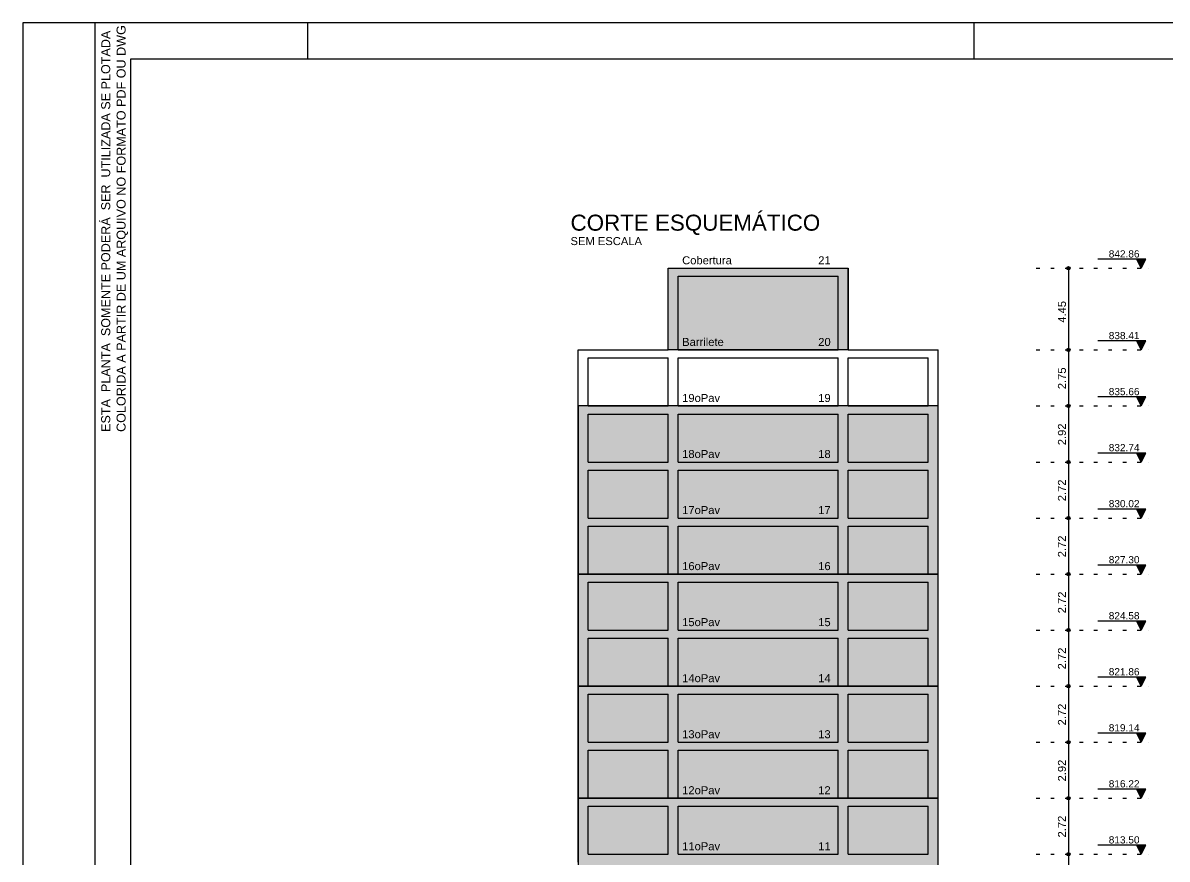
# Model space of a CAD drawing. Extents: x 0 to 119, y 0 to 84.
# Drawn here: x 0 to 31.77, y 60.89 to 84.1 of the extents above; entities that cross this region are included whole.
import ezdxf

# ---------------------------------------------------------------- set-up
doc = ezdxf.new("R2010")
doc.units = 0
doc.header["$MEASUREMENT"] = 0
doc.linetypes.add('ESTILO_TQS_0002', pattern=[0.4, 0.1, -0.3])
for name, color, linetype in [('15', 12, 'CONTINUOUS'), ('2', 2, 'CONTINUOUS'), ('3', 7, 'CONTINUOUS'), ('32', 250, 'CONTINUOUS'), ('34', 30, 'CONTINUOUS'), ('40', 7, 'CONTINUOUS'), ('50', 7, 'CONTINUOUS'), ('54', 7, 'CONTINUOUS'), ('7', 232, 'CONTINUOUS')]:
    doc.layers.add(name, color=color, linetype=linetype)
doc.styles.add('TQS_ARIAL', font='arial.ttf')

msp = doc.modelspace()

# ---------------------------------------------------------------- linework, layer by layer
at = {"layer": '2', "color": 2, "linetype": 'Continuous'}
for points in [[(17.91511, 77.287156), (22.91511, 77.287156), (22.91511, 75.020234), (17.91511, 75.020234), (17.91511, 77.287156)], [(15.41511, 65.686927), (25.415111, 65.686927), (25.415111, 68.798039), (15.41511, 68.798039), (15.41511, 65.686927)]]:
    msp.add_lwpolyline(points, dxfattribs=at)
for points in [[(17.91511, 77.287156), (22.91511, 77.287156), (22.91511, 75.020234)], [(17.91511, 77.287156), (22.91511, 75.020234), (17.91511, 75.020234)], [(17.91511, 77.287156), (17.91511, 75.020234), (17.91511, 77.287156)], [(15.41511, 65.686927), (25.415111, 65.686927), (25.415111, 68.798039)], [(15.41511, 65.686927), (25.415111, 68.798039), (15.41511, 68.798039)], [(15.41511, 65.686927), (15.41511, 68.798039), (15.41511, 65.686927)]]:
    msp.add_solid(points, dxfattribs=at)
at = {"layer": '3', "color": 7, "linetype": 'Continuous'}
for p, q in [((31.173444, 77.537184), (29.848444, 77.537184)), ((31.048444, 77.287184), (30.923444, 77.537184)), ((31.048444, 77.287184), (31.173444, 77.537184)), ((17.91511, 77.287156), (22.637333, 77.287156)), ((17.91511, 75.020234), (17.91511, 77.287156)), ((18.192888, 77.287156), (22.91511, 77.287156)), ((22.91511, 75.020234), (22.91511, 77.287156)), ((30.934592, 77.514888), (31.162297, 77.514888)), ((30.94574, 77.492592), (31.151149, 77.492592)), ((30.956888, 77.470296), (31.140001, 77.470296)), ((30.968035, 77.448001), (31.128853, 77.448001)), ((30.979183, 77.425705), (31.117705, 77.425705)), ((30.990331, 77.403409), (31.106557, 77.403409)), ((31.001479, 77.381114), (31.095409, 77.381114)), ((31.012627, 77.358818), (31.084261, 77.358818)), ((31.023775, 77.336522), (31.073113, 77.336522)), ((31.034923, 77.314227), (31.061965, 77.314227)), ((17.91511, 75.020234), (17.91511, 77.064934)), ((18.192888, 77.064934), (22.637333, 77.064934)), ((18.192888, 75.020234), (18.192888, 77.064934)), ((22.637333, 75.020234), (22.637333, 77.064934)), ((22.91511, 75.020234), (22.91511, 77.064934)), ((15.41511, 74.798018), (15.41511, 75.020241)), ((15.41511, 75.020241), (17.91511, 75.020234)), ((18.192888, 75.020241), (22.637333, 75.020241)), ((22.91511, 75.020241), (25.415111, 75.020241)), ((25.415111, 74.798018), (25.415111, 75.020241)), ((31.173444, 75.270261), (29.848444, 75.270261)), ((31.048444, 75.020261), (30.923444, 75.270261)), ((30.934592, 75.247965), (31.162297, 75.247965)), ((30.94574, 75.22567), (31.151149, 75.22567)), ((30.956888, 75.203374), (31.140001, 75.203374)), ((30.968035, 75.181078), (31.128853, 75.181078)), ((30.979183, 75.158783), (31.117705, 75.158782)), ((30.990331, 75.136487), (31.106557, 75.136487)), ((31.001479, 75.114191), (31.095409, 75.114191)), ((31.012627, 75.091895), (31.084261, 75.091896)), ((31.023775, 75.0696), (31.073113, 75.0696)), ((31.034923, 75.047304), (31.061965, 75.047304)), ((31.048444, 75.020261), (31.173444, 75.270261)), ((15.41511, 73.464685), (15.41511, 74.798018)), ((15.692888, 74.798018), (17.91511, 74.798018)), ((15.692888, 73.464685), (15.692888, 74.798018)), ((17.91511, 73.464685), (17.91511, 74.798018)), ((17.91511, 73.464685), (17.91511, 74.798018)), ((18.192888, 74.798018), (22.637333, 74.798018)), ((18.192888, 73.464685), (18.192888, 74.798018)), ((22.637333, 73.464685), (22.637333, 74.798018)), ((22.91511, 74.798018), (25.137333, 74.798018)), ((22.91511, 73.464685), (22.91511, 74.798018)), ((22.91511, 73.464685), (22.91511, 74.798018)), ((25.137333, 73.464685), (25.137333, 74.798018)), ((25.415111, 73.464685), (25.415111, 74.798018)), ((31.173444, 73.714706), (29.848444, 73.714706)), ((31.048444, 73.464706), (30.923444, 73.714706)), ((31.048444, 73.464706), (31.173444, 73.714706)), ((15.41511, 73.24247), (15.41511, 73.464692)), ((15.692888, 73.464685), (17.91511, 73.464685)), ((18.192888, 73.464692), (22.637333, 73.464692)), ((22.91511, 73.464692), (25.137333, 73.464692)), ((25.415111, 73.24247), (25.415111, 73.464692)), ((30.934592, 73.69241), (31.162297, 73.69241)), ((30.94574, 73.670114), (31.151149, 73.670114)), ((30.956888, 73.647818), (31.140001, 73.647818)), ((30.968035, 73.625523), (31.128853, 73.625523)), ((30.979183, 73.603227), (31.117705, 73.603227)), ((30.990331, 73.580931), (31.106557, 73.580931)), ((31.001479, 73.558636), (31.095409, 73.558636)), ((31.012627, 73.53634), (31.084261, 73.53634)), ((31.023775, 73.514044), (31.073113, 73.514044)), ((31.034923, 73.491749), (31.061965, 73.491749)), ((15.41511, 71.909136), (15.41511, 73.24247)), ((15.692888, 73.24247), (17.91511, 73.24247)), ((15.692888, 71.909136), (15.692888, 73.24247)), ((17.91511, 71.909136), (17.91511, 73.24247)), ((17.91511, 71.909136), (17.91511, 73.24247)), ((18.192888, 73.24247), (22.637333, 73.24247)), ((18.192888, 71.909136), (18.192888, 73.24247)), ((22.637333, 71.909136), (22.637333, 73.24247)), ((22.91511, 73.24247), (25.137333, 73.24247)), ((22.91511, 71.909136), (22.91511, 73.24247)), ((22.91511, 71.909136), (22.91511, 73.24247)), ((25.137333, 71.909136), (25.137333, 73.24247)), ((25.415111, 71.909136), (25.415111, 73.24247)), ((31.173444, 72.15915), (29.848444, 72.15915)), ((31.048444, 71.90915), (30.923444, 72.15915)), ((30.934592, 72.136854), (31.162297, 72.136854)), ((31.048444, 71.90915), (31.173444, 72.15915)), ((15.41511, 71.686921), (15.41511, 71.909143)), ((15.692888, 71.909136), (17.91511, 71.909136)), ((18.192888, 71.909143), (22.637333, 71.909143)), ((22.91511, 71.909143), (25.137333, 71.909143)), ((25.415111, 71.686921), (25.415111, 71.909143)), ((30.94574, 72.114559), (31.151149, 72.114559)), ((30.956888, 72.092263), (31.140001, 72.092263)), ((30.968035, 72.069967), (31.128853, 72.069967)), ((30.979183, 72.047672), (31.117705, 72.047671)), ((30.990331, 72.025376), (31.106557, 72.025376)), ((31.001479, 72.00308), (31.095409, 72.00308)), ((31.012627, 71.980784), (31.084261, 71.980785)), ((31.023775, 71.958489), (31.073113, 71.958489)), ((31.034923, 71.936193), (31.061965, 71.936193)), ((15.41511, 70.353588), (15.41511, 71.686921)), ((15.692888, 71.686921), (17.91511, 71.686921)), ((15.692888, 70.353588), (15.692888, 71.686921)), ((17.91511, 70.353588), (17.91511, 71.686921)), ((17.91511, 70.353588), (17.91511, 71.686921)), ((18.192888, 71.686921), (22.637333, 71.686921)), ((18.192888, 70.353588), (18.192888, 71.686921)), ((22.637333, 70.353588), (22.637333, 71.686921)), ((22.91511, 71.686921), (25.137333, 71.686921)), ((22.91511, 70.353588), (22.91511, 71.686921)), ((22.91511, 70.353588), (22.91511, 71.686921)), ((25.137333, 70.353588), (25.137333, 71.686921)), ((25.415111, 70.353588), (25.415111, 71.686921)), ((31.173444, 70.603594), (29.848444, 70.603594)), ((31.048444, 70.353594), (30.923444, 70.603594)), ((30.934592, 70.581298), (31.162297, 70.581298)), ((30.94574, 70.559003), (31.151149, 70.559003)), ((30.956888, 70.536707), (31.140001, 70.536707)), ((31.048444, 70.353594), (31.173444, 70.603594)), ((15.41511, 70.131372), (15.41511, 70.353594)), ((15.692888, 70.353593), (17.91511, 70.353593)), ((18.192888, 70.353594), (22.637333, 70.353594)), ((22.91511, 70.353588), (25.137333, 70.353588)), ((25.415111, 70.131372), (25.415111, 70.353594)), ((30.968035, 70.514411), (31.128853, 70.514411)), ((30.979183, 70.492116), (31.117705, 70.492115)), ((30.990331, 70.46982), (31.106557, 70.46982)), ((31.001479, 70.447524), (31.095409, 70.447524)), ((31.012627, 70.425228), (31.084261, 70.425229)), ((31.023775, 70.402933), (31.073113, 70.402933)), ((31.034923, 70.380637), (31.061965, 70.380637)), ((15.41511, 68.798039), (15.41511, 70.131372)), ((15.692888, 70.131372), (17.91511, 70.131372)), ((15.692888, 68.798039), (15.692888, 70.131372)), ((17.91511, 68.798039), (17.91511, 70.131372)), ((17.91511, 68.798039), (17.91511, 70.131372)), ((18.192888, 70.131372), (22.637333, 70.131372)), ((18.192888, 68.798039), (18.192888, 70.131372)), ((22.637333, 68.798039), (22.637333, 70.131372)), ((22.91511, 70.131372), (25.137333, 70.131372)), ((22.91511, 68.798039), (22.91511, 70.131372)), ((22.91511, 68.798039), (22.91511, 70.131372)), ((25.137333, 68.798039), (25.137333, 70.131372)), ((25.415111, 68.798039), (25.415111, 70.131372)), ((31.173444, 69.048039), (29.848444, 69.048039)), ((31.048444, 68.798039), (30.923444, 69.048039)), ((30.934592, 69.025743), (31.162297, 69.025743)), ((30.94574, 69.003447), (31.151149, 69.003447)), ((30.956888, 68.981151), (31.140001, 68.981151)), ((30.968035, 68.958856), (31.128853, 68.958856)), ((31.048444, 68.798039), (31.173444, 69.048039)), ((15.41511, 68.575817), (15.41511, 68.798039)), ((15.692888, 68.798039), (17.91511, 68.798039)), ((18.192888, 68.798039), (22.637333, 68.798039)), ((22.91511, 68.798039), (25.137333, 68.798039)), ((25.415111, 68.575817), (25.415111, 68.798039)), ((30.979183, 68.93656), (31.117705, 68.93656)), ((30.990331, 68.914264), (31.106557, 68.914264)), ((31.001479, 68.891969), (31.095409, 68.891969)), ((31.012627, 68.869673), (31.084261, 68.869673)), ((31.023775, 68.847377), (31.073113, 68.847377)), ((31.034923, 68.825082), (31.061965, 68.825082)), ((15.41511, 67.242483), (15.41511, 68.575817)), ((15.692888, 68.575817), (17.91511, 68.575817)), ((15.692888, 67.242483), (15.692888, 68.575817)), ((17.91511, 67.242483), (17.91511, 68.575817)), ((17.91511, 67.242483), (17.91511, 68.575817)), ((18.192888, 68.575817), (22.637333, 68.575817)), ((18.192888, 67.242483), (18.192888, 68.575817)), ((22.637333, 67.242483), (22.637333, 68.575817)), ((22.91511, 68.575817), (25.137333, 68.575817)), ((22.91511, 67.242483), (22.91511, 68.575817)), ((22.91511, 67.242483), (22.91511, 68.575817)), ((25.137333, 67.242483), (25.137333, 68.575817)), ((25.415111, 67.242483), (25.415111, 68.575817)), ((31.173444, 67.492483), (29.848444, 67.492483)), ((31.048444, 67.242483), (30.923444, 67.492483)), ((30.934592, 67.470187), (31.162297, 67.470187)), ((30.94574, 67.447892), (31.151149, 67.447892)), ((30.956888, 67.425596), (31.140001, 67.425596)), ((30.968035, 67.4033), (31.128853, 67.4033)), ((30.979183, 67.381005), (31.117705, 67.381004)), ((30.990331, 67.358709), (31.106557, 67.358709)), ((31.048444, 67.242483), (31.173444, 67.492483)), ((15.41511, 67.020261), (15.41511, 67.242483)), ((15.692888, 67.242483), (17.91511, 67.242483)), ((18.192888, 67.242483), (22.637333, 67.242483)), ((22.91511, 67.242483), (25.137333, 67.242483)), ((25.415111, 67.020261), (25.415111, 67.242483)), ((31.001479, 67.336413), (31.095409, 67.336413)), ((31.012627, 67.314117), (31.084261, 67.314118)), ((31.023775, 67.291822), (31.073113, 67.291822)), ((31.034923, 67.269526), (31.061965, 67.269526)), ((15.41511, 65.686927), (15.41511, 67.020261)), ((15.692888, 67.020261), (17.91511, 67.020261)), ((15.692888, 65.686927), (15.692888, 67.020261)), ((17.91511, 65.686927), (17.91511, 67.020261)), ((17.91511, 65.686927), (17.91511, 67.020261)), ((18.192888, 67.020261), (22.637333, 67.020261)), ((18.192888, 65.686927), (18.192888, 67.020261)), ((22.637333, 65.686927), (22.637333, 67.020261)), ((22.91511, 67.020261), (25.137333, 67.020261)), ((22.91511, 65.686927), (22.91511, 67.020261)), ((22.91511, 65.686927), (22.91511, 67.020261)), ((25.137333, 65.686927), (25.137333, 67.020261)), ((25.415111, 65.686927), (25.415111, 67.020261)), ((31.173444, 65.936927), (29.848444, 65.936927)), ((31.048444, 65.686927), (30.923444, 65.936927)), ((30.934592, 65.914631), (31.162297, 65.914631)), ((30.94574, 65.892336), (31.151149, 65.892336)), ((30.956888, 65.87004), (31.140001, 65.87004)), ((30.968035, 65.847744), (31.128853, 65.847744)), ((30.979183, 65.825449), (31.117705, 65.825448)), ((30.990331, 65.803153), (31.106557, 65.803153)), ((31.001479, 65.780857), (31.095409, 65.780857)), ((31.048444, 65.686927), (31.173444, 65.936927)), ((15.41511, 65.464705), (15.41511, 65.686927)), ((15.41511, 64.131372), (15.41511, 65.464705)), ((15.692888, 65.686927), (17.91511, 65.686927)), ((15.692888, 65.464705), (17.91511, 65.464705)), ((15.692888, 64.131372), (15.692888, 65.464705)), ((17.91511, 64.131372), (17.91511, 65.464705)), ((17.91511, 64.131372), (17.91511, 65.464705)), ((18.192888, 65.686927), (22.637333, 65.686927)), ((18.192888, 65.464705), (22.637333, 65.464705)), ((18.192888, 64.131372), (18.192888, 65.464705)), ((22.637333, 64.131372), (22.637333, 65.464705)), ((22.91511, 65.686927), (25.137333, 65.686927)), ((22.91511, 65.464705), (25.137333, 65.464705)), ((22.91511, 64.131372), (22.91511, 65.464705)), ((22.91511, 64.131372), (22.91511, 65.464705)), ((25.137333, 64.131372), (25.137333, 65.464705)), ((25.415111, 65.464705), (25.415111, 65.686927)), ((25.415111, 64.131372), (25.415111, 65.464705)), ((31.012627, 65.758561), (31.084261, 65.758562)), ((31.023775, 65.736266), (31.073113, 65.736266)), ((31.034923, 65.71397), (31.061965, 65.71397)), ((31.173444, 64.381399), (29.848444, 64.381399)), ((31.048444, 64.131399), (30.923444, 64.381399)), ((30.934592, 64.359103), (31.162297, 64.359103)), ((30.94574, 64.336807), (31.151149, 64.336807)), ((30.956888, 64.314511), (31.140001, 64.314511)), ((30.968035, 64.292216), (31.128853, 64.292216)), ((30.979183, 64.26992), (31.117705, 64.26992)), ((30.990331, 64.247624), (31.106557, 64.247624)), ((31.001479, 64.225329), (31.095409, 64.225329)), ((31.012627, 64.203033), (31.084261, 64.203033)), ((31.023775, 64.180737), (31.073113, 64.180737)), ((31.048444, 64.131399), (31.173444, 64.381399)), ((15.41511, 63.909177), (15.41511, 64.131399)), ((15.41511, 62.575843), (15.41511, 63.909177)), ((15.692888, 64.131399), (17.91511, 64.131399)), ((15.692888, 63.909177), (17.91511, 63.909177)), ((15.692888, 62.575843), (15.692888, 63.909177)), ((17.91511, 62.575843), (17.91511, 63.909177)), ((17.91511, 62.575843), (17.91511, 63.909177)), ((18.192888, 64.131399), (22.637333, 64.131399)), ((18.192888, 63.909177), (22.637333, 63.909177)), ((18.192888, 62.575843), (18.192888, 63.909177)), ((22.637333, 62.575843), (22.637333, 63.909177)), ((22.91511, 64.131399), (25.137333, 64.131399)), ((22.91511, 63.909177), (25.137333, 63.909177)), ((22.91511, 62.575843), (22.91511, 63.909177)), ((22.91511, 62.575843), (22.91511, 63.909177)), ((25.137333, 62.575843), (25.137333, 63.909177)), ((25.415111, 63.909177), (25.415111, 64.131399)), ((25.415111, 62.575843), (25.415111, 63.909177)), ((31.034923, 64.158442), (31.061965, 64.158442)), ((31.173444, 62.825843), (29.848444, 62.825843)), ((31.048444, 62.575843), (30.923444, 62.825843)), ((30.934592, 62.803547), (31.162297, 62.803547)), ((30.94574, 62.781252), (31.151149, 62.781252)), ((30.956888, 62.758956), (31.140001, 62.758956)), ((30.968035, 62.73666), (31.128853, 62.73666)), ((30.979183, 62.714365), (31.117705, 62.714364)), ((30.990331, 62.692069), (31.106557, 62.692069)), ((31.001479, 62.669773), (31.095409, 62.669773)), ((31.012627, 62.647477), (31.084261, 62.647478)), ((31.023775, 62.625182), (31.073113, 62.625182)), ((31.034923, 62.602886), (31.061965, 62.602886)), ((31.048444, 62.575843), (31.173444, 62.825843)), ((15.41511, 62.353621), (15.41511, 62.575843)), ((15.41511, 61.020288), (15.41511, 62.353621)), ((15.692888, 62.575843), (17.91511, 62.575843)), ((15.692888, 62.353621), (17.91511, 62.353621)), ((15.692888, 61.020288), (15.692888, 62.353621)), ((17.91511, 61.020288), (17.91511, 62.353621)), ((17.91511, 61.020288), (17.91511, 62.353621)), ((18.192888, 62.575843), (22.637333, 62.575843)), ((18.192888, 62.353621), (22.637333, 62.353621)), ((18.192888, 61.020288), (18.192888, 62.353621)), ((22.637333, 61.020288), (22.637333, 62.353621)), ((22.91511, 62.575843), (25.137333, 62.575843)), ((22.91511, 62.353621), (25.137333, 62.353621)), ((22.91511, 61.020288), (22.91511, 62.353621)), ((22.91511, 61.020288), (22.91511, 62.353621)), ((25.137333, 61.020288), (25.137333, 62.353621)), ((25.415111, 62.353621), (25.415111, 62.575843)), ((25.415111, 61.020288), (25.415111, 62.353621)), ((15.41511, 60.798065), (15.41511, 61.020288)), ((15.692888, 61.020288), (17.91511, 61.020288)), ((18.192888, 61.020288), (22.637333, 61.020288)), ((22.91511, 61.020288), (25.137333, 61.020288)), ((25.415111, 60.798065), (25.415111, 61.020288)), ((31.173444, 61.270288), (29.848444, 61.270288)), ((31.048444, 61.020288), (30.923444, 61.270288)), ((30.934592, 61.247992), (31.162297, 61.247992)), ((30.94574, 61.225696), (31.151149, 61.225696)), ((30.956888, 61.2034), (31.140001, 61.2034)), ((30.968035, 61.181105), (31.128853, 61.181105)), ((30.979183, 61.158809), (31.117705, 61.158809)), ((30.990331, 61.136513), (31.106557, 61.136513)), ((31.001479, 61.114218), (31.095409, 61.114218)), ((31.012627, 61.091922), (31.084261, 61.091922)), ((31.023775, 61.069626), (31.073113, 61.069626)), ((31.034923, 61.047331), (31.061965, 61.047331)), ((31.048444, 61.020288), (31.173444, 61.270288))]:
    msp.add_line(p, q, dxfattribs=at)
at = {"layer": '3', "color": 7, "linetype": 'ESTILO_TQS_0002'}
for p, q in [((28.137333, 77.287184), (31.248444, 77.287184)), ((28.137333, 75.020261), (31.248444, 75.020261)), ((28.137333, 73.464706), (31.248444, 73.464706)), ((28.137333, 71.90915), (31.248444, 71.90915)), ((28.137333, 70.353594), (31.248444, 70.353594)), ((28.137333, 68.798039), (31.248444, 68.798039)), ((28.137333, 67.242483), (31.248444, 67.242483)), ((28.137333, 65.686927), (31.248444, 65.686927)), ((28.137333, 64.131399), (31.248444, 64.131399)), ((28.137333, 62.575843), (31.248444, 62.575843)), ((28.137333, 61.020288), (31.248444, 61.020288))]:
    msp.add_line(p, q, dxfattribs=at)
at = {"layer": '32', "color": 250, "linetype": 'Continuous'}
for p, q in [((28.137333, 77.287184), (28.137333, 77.287184)), ((29.026222, 77.287184), (29.026222, 75.020261)), ((31.248444, 77.287184), (31.248444, 77.287184)), ((31.248444, 77.287184), (31.248444, 77.287184)), ((28.137333, 75.020261), (28.137333, 75.020261)), ((29.026222, 75.020261), (29.026222, 73.464706)), ((31.248444, 75.020261), (31.248444, 75.020261)), ((31.248444, 75.020261), (31.248444, 75.020261)), ((28.137333, 73.464706), (28.137333, 73.464706)), ((29.026222, 73.464706), (29.026222, 71.90915)), ((31.248444, 73.464706), (31.248444, 73.464706)), ((31.248444, 73.464706), (31.248444, 73.464706)), ((28.137333, 71.90915), (28.137333, 71.90915)), ((29.026222, 71.90915), (29.026222, 70.353594)), ((31.248444, 71.90915), (31.248444, 71.90915)), ((31.248444, 71.90915), (31.248444, 71.90915)), ((28.137333, 70.353594), (28.137333, 70.353594)), ((29.026222, 70.353594), (29.026222, 68.798039)), ((31.248444, 70.353594), (31.248444, 70.353594)), ((31.248444, 70.353594), (31.248444, 70.353594)), ((28.137333, 68.798039), (28.137333, 68.798039)), ((29.026222, 68.798039), (29.026222, 67.242483)), ((31.248444, 68.798039), (31.248444, 68.798039)), ((31.248444, 68.798039), (31.248444, 68.798039)), ((28.137333, 67.242483), (28.137333, 67.242483)), ((29.026222, 67.242483), (29.026222, 65.686927)), ((31.248444, 67.242483), (31.248444, 67.242483)), ((31.248444, 67.242483), (31.248444, 67.242483)), ((28.137333, 65.686927), (28.137333, 65.686927)), ((29.026222, 65.686927), (29.026222, 64.131372)), ((31.248444, 65.686927), (31.248444, 65.686927)), ((31.248444, 65.686927), (31.248444, 65.686927)), ((28.137333, 64.131399), (28.137333, 64.131399)), ((29.026222, 64.131399), (29.026222, 62.575843)), ((31.248444, 64.131399), (31.248444, 64.131399)), ((31.248444, 64.131399), (31.248444, 64.131399)), ((28.137333, 62.575843), (28.137333, 62.575843)), ((29.026222, 62.575843), (29.026222, 61.020288)), ((31.248444, 62.575843), (31.248444, 62.575843)), ((31.248444, 62.575843), (31.248444, 62.575843)), ((28.137333, 61.020288), (28.137333, 61.020288)), ((29.026222, 61.020288), (29.026222, 59.464732)), ((31.248444, 61.020288), (31.248444, 61.020288)), ((31.248444, 61.020288), (31.248444, 61.020288))]:
    msp.add_line(p, q, dxfattribs=at)
for centre, radius in [((29.026222, 77.287191), 0.04625), ((29.026222, 77.287184), 0.04625), ((29.026222, 77.287191), 0.023056), ((29.026222, 77.287184), 0.023056), ((29.026222, 75.020268), 0.04625), ((29.026222, 75.020261), 0.04625), ((29.026222, 75.020268), 0.023056), ((29.026222, 75.020261), 0.023056), ((29.026222, 73.464713), 0.04625), ((29.026222, 73.464706), 0.04625), ((29.026222, 73.464713), 0.023056), ((29.026222, 73.464706), 0.023056), ((29.026222, 71.909157), 0.04625), ((29.026222, 71.90915), 0.04625), ((29.026222, 71.909157), 0.023056), ((29.026222, 71.90915), 0.023056), ((29.026222, 70.353601), 0.04625), ((29.026222, 70.353594), 0.04625), ((29.026222, 70.353601), 0.023056), ((29.026222, 70.353594), 0.023056), ((29.026222, 68.798039), 0.04625), ((29.026222, 68.798039), 0.04625), ((29.026222, 68.798039), 0.023056), ((29.026222, 68.798039), 0.023056), ((29.026222, 67.242483), 0.04625), ((29.026222, 67.242483), 0.04625), ((29.026222, 67.242483), 0.023056), ((29.026222, 67.242483), 0.023056), ((29.026222, 65.686927), 0.04625), ((29.026222, 65.686927), 0.04625), ((29.026222, 65.686927), 0.023056), ((29.026222, 65.686927), 0.023056), ((29.026222, 64.131399), 0.04625), ((29.026222, 64.131372), 0.04625), ((29.026222, 64.131399), 0.023056), ((29.026222, 64.131372), 0.023056), ((29.026222, 62.575843), 0.04625), ((29.026222, 62.575843), 0.04625), ((29.026222, 62.575843), 0.023056), ((29.026222, 62.575843), 0.023056), ((29.026222, 61.020288), 0.04625), ((29.026222, 61.020288), 0.04625), ((29.026222, 61.020288), 0.023056), ((29.026222, 61.020288), 0.023056)]:
    msp.add_circle(centre, radius, dxfattribs=at)
at = {"layer": '34', "color": 30, "linetype": 'Continuous'}
msp.add_lwpolyline([(15.41511, 68.798039), (25.415111, 68.798039), (25.415111, 73.464692), (15.41511, 73.464692), (15.41511, 68.798039)], dxfattribs=at)
for points in [[(15.41511, 68.798039), (25.415111, 68.798039), (25.415111, 73.464692)], [(15.41511, 68.798039), (25.415111, 73.464692), (15.41511, 73.464692)], [(15.41511, 68.798039), (15.41511, 73.464692), (15.41511, 68.798039)]]:
    msp.add_solid(points, dxfattribs=at)
at = {"layer": '40', "linetype": 'Continuous'}
for p, q in [((118.9, 84.099998), (0, 84.100001)), ((0, 84.100001), (0, 0)), ((2, 84.100001), (2, 0)), ((2, 84.099999), (2, 83.099999)), ((7.9, 84.099999), (7.9, 83.099999)), ((26.4, 84.099999), (26.4, 83.099999))]:
    msp.add_line(p, q, dxfattribs=at)
at = {"layer": '50', "linetype": 'Continuous'}
msp.add_lwpolyline([(15.41511, 59.464732), (25.415111, 59.464732), (25.415111, 62.575843), (15.41511, 62.575843), (15.41511, 59.464732)], dxfattribs=at)
for points in [[(15.41511, 59.464732), (25.415111, 59.464732), (25.415111, 62.575843)], [(15.41511, 59.464732), (25.415111, 62.575843), (15.41511, 62.575843)], [(15.41511, 59.464732), (15.41511, 62.575843), (15.41511, 59.464732)]]:
    msp.add_solid(points, dxfattribs=at)
at = {"layer": '54', "linetype": 'Continuous'}
msp.add_lwpolyline([(15.41511, 62.575843), (25.415111, 62.575843), (25.415111, 65.686927), (15.41511, 65.686927), (15.41511, 62.575843)], dxfattribs=at)
for points in [[(15.41511, 62.575843), (25.415111, 62.575843), (25.415111, 65.686927)], [(15.41511, 62.575843), (25.415111, 65.686927), (15.41511, 65.686927)], [(15.41511, 62.575843), (15.41511, 65.686927), (15.41511, 62.575843)]]:
    msp.add_solid(points, dxfattribs=at)
at = {"layer": '7', "color": 232, "linetype": 'Continuous'}
for p, q in [((3, 0.999999), (3, 83.100001)), ((3, 83.100001), (117.9, 83.099998))]:
    msp.add_line(p, q, dxfattribs=at)

# ---------------------------------------------------------------- texts
at = {"layer": '15', "color": 12, "linetype": 'Continuous', "style": 'TQS_ARIAL'}
for s, height, p in [('CORTE ESQUEMÁTICO', 0.444444, (15.204837, 78.33167)), ('SEM ESCALA', 0.22222, (15.204837, 77.931674))]:
    msp.add_text(s, height=height, dxfattribs=at).set_placement(p)
at = {"layer": '3', "color": 7, "linetype": 'Continuous', "style": 'TQS_ARIAL'}
for s, height, p in [('Cobertura    ', 0.222222, (18.303999, 77.398179)), ('21', 0.222222, (22.081777, 77.398267)), ('842.86', 0.2, (30.148444, 77.587184)), ('Barrilete', 0.222222, (18.303999, 75.131264)), ('20', 0.222222, (22.081777, 75.131352)), ('838.41', 0.2, (30.148444, 75.320261)), ('19oPav    ', 0.222222, (18.303999, 73.575717)), ('19', 0.222222, (22.081777, 73.575803)), ('835.66', 0.2, (30.148444, 73.764706)), ('18oPav    ', 0.222222, (18.303999, 72.020168)), ('18', 0.222222, (22.081777, 72.020254)), ('832.74', 0.2, (30.148444, 72.20915)), ('830.02', 0.2, (30.148444, 70.653594)), ('17oPav    ', 0.222222, (18.303999, 70.464619)), ('17', 0.222222, (22.081777, 70.464706)), ('827.30', 0.2, (30.148444, 69.098039)), ('16oPav    ', 0.222222, (18.303999, 68.909069)), ('16', 0.222222, (22.081777, 68.90915)), ('824.58', 0.2, (30.148444, 67.542483)), ('15oPav    ', 0.222222, (18.303999, 67.35352)), ('15', 0.222222, (22.081777, 67.353594)), ('821.86', 0.2, (30.148444, 65.986928)), ('14oPav    ', 0.222222, (18.303999, 65.797971)), ('14', 0.222222, (22.081777, 65.798039)), ('819.14', 0.2, (30.148444, 64.431399)), ('13oPav    ', 0.222222, (18.303999, 64.242422)), ('13', 0.222222, (22.081777, 64.24251)), ('12oPav    ', 0.222222, (18.303999, 62.686873)), ('12', 0.222222, (22.081777, 62.686954)), ('816.22', 0.2, (30.148444, 62.875843)), ('11oPav    ', 0.222222, (18.303999, 61.131324)), ('11', 0.222222, (22.081777, 61.131399)), ('813.50', 0.2, (30.148444, 61.320288))]:
    msp.add_text(s, height=height, dxfattribs=at).set_placement(p)
at = {"layer": '32', "color": 250, "linetype": 'Continuous', "style": 'TQS_ARIAL'}
for s, height, p in [('4.45', 0.222, (28.959555, 75.776352)), ('2.75', 0.222222, (28.959555, 73.931372)), ('2.92', 0.222, (28.959555, 72.375817)), ('2.72', 0.222222, (28.959555, 70.820261)), ('2.72', 0.222222, (28.959555, 69.264705)), ('2.72', 0.222222, (28.959555, 67.70915)), ('2.72', 0.222222, (28.959555, 66.153594)), ('2.72', 0.222222, (28.959555, 64.598039)), ('2.92', 0.222222, (28.959555, 63.04251)), ('2.72', 0.222222, (28.959555, 61.486954))]:
    msp.add_text(s, height=height, rotation=90, dxfattribs=at).set_placement(p)
at = {"layer": '40', "linetype": 'Continuous', "style": 'TQS_ARIAL'}
for s, p in [('ESTA  PLANTA  SOMENTE PODERÁ  SER  UTILIZADA SE PLOTADA ', (2.424295, 72.74511)), ('COLORIDA A PARTIR DE UM ARQUIVO NO FORMATO PDF OU DWG', (2.851792, 72.74511))]:
    msp.add_text(s, height=0.25, rotation=90, dxfattribs=at).set_placement(p)

doc.saveas('drawing.dxf')
